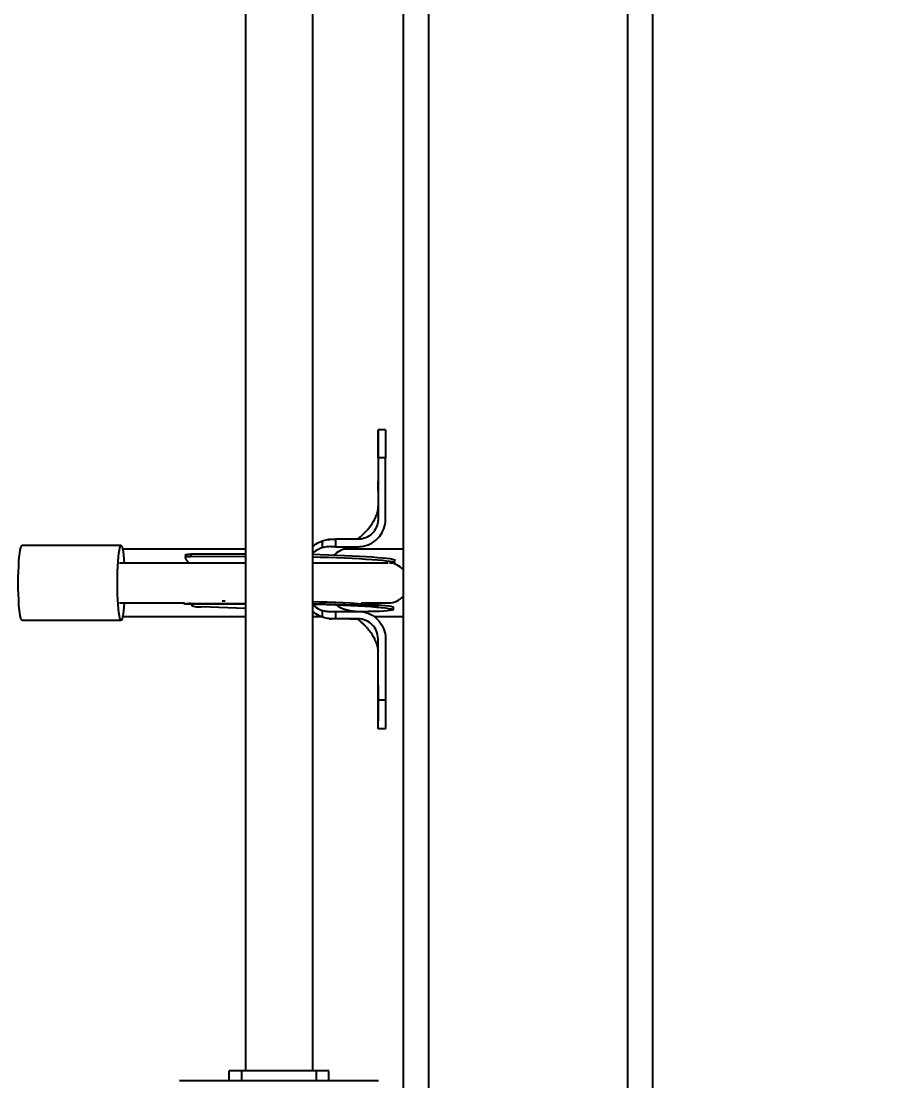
# Model space of a CAD drawing. Header units: millimetres. Extents: x -3650 to 2858, y -2899 to 2376.
# Drawn here: x 1054.4 to 1399.6, y -374.2 to 51.4 of the extents above; entities that cross this region are included whole.
import ezdxf

# ---------------------------------------------------------------- set-up
doc = ezdxf.new("R2010")
doc.units = ezdxf.units.MM
doc.layers.add('DIKOM_ОБЪЕКТ', color=7, linetype='Continuous')
doc.layers.add('DIKOM_РАЗМЕР_ЗОНА', color=7, linetype='Continuous')
doc.styles.add('style1', font='arial.ttf', dxfattribs={"width": 0.8})
doc.dimstyles.new('1-50', dxfattribs={"dimtxt": 300, "dimasz": 200, "dimexe": 100, "dimexo": 0, "dimgap": 100, "dimtad": 1, "dimdec": 0, "dimtxsty": 'style1', "dimcen": 0, "dimclrd": 7, "dimclre": 7, "dimadec": 1, "dimazin": 2, "dimtfac": 1, "dimtdec": 0, "dimtmove": 0, "dimatfit": 3, "dimfxl": 0, "dimlwd": 25, "dimlwe": 18, "dimarcsym": 0})

# ---------------------------------------------------------------- blocks, each defined once
blk = doc.blocks.new('*D0')
at = {"layer": 'Defpoints', "color": 0, "transparency": 16777216}
for p in [(-2742.04, -185.51), (2857.96, -185.51), (2857.96, -2799.5)]:
    blk.add_point(p, dxfattribs=at)
at = {"layer": 'DIKOM_РАЗМЕР_ЗОНА', "color": 7, "lineweight": 18, "transparency": 16777216}
for p, q in [((-2742.04, -185.51), (-2742.04, -2899.5)), ((2857.96, -185.51), (2857.96, -2899.5))]:
    blk.add_line(p, q, dxfattribs=at)
at = {"layer": 'DIKOM_РАЗМЕР_ЗОНА', "color": 7, "lineweight": 25, "transparency": 16777216}
blk.add_line((-2542.04, -2799.5), (2657.96, -2799.5), dxfattribs=at)
at = {"layer": 'DIKOM_РАЗМЕР_ЗОНА', "color": 7, "transparency": 16777216}
for points in [[(-2542.04, -2766.17), (-2542.04, -2832.83), (-2742.04, -2799.5)], [(2657.96, -2766.17), (2657.96, -2832.83), (2857.96, -2799.5)]]:
    blk.add_solid(points, dxfattribs=at)
at = {"layer": 'DIKOM_РАЗМЕР_ЗОНА', "color": 0, "transparency": 16777216, "insert": (57.96, -2546.33), "char_height": 300, "attachment_point": 5, "style": 'style1'}
blk.add_mtext('5600', dxfattribs=at)

msp = doc.modelspace()

# ---------------------------------------------------------------- linework, layer by layer
at = {"layer": 'DIKOM_ОБЪЕКТ'}
for p, q in [((1217.96, 725.76), (1217.96, -474.24)), ((1297.96, -474.24), (1297.96, 725.76)), ((1307.96, 725.76), (1307.96, -474.24)), ((1207.96, -384.24), (1207.96, 635.76)), ((1144.46, 621.76), (1144.46, -370.24)), ((1171.46, -370.24), (1171.46, 621.76)), ((1197.71, -112.68), (1197.71, -117.96)), ((1200.71, -112.68), (1197.71, -112.68)), ((1197.71, -119.28), (1197.71, -116.17)), ((1197.71, -119.05), (1197.71, -116.81)), ((1197.71, -123.97), (1197.71, -148.68)), ((1200.71, -123.97), (1197.71, -123.97)), ((1200.71, -148.68), (1200.71, -123.97)), ((1175.36, -160.07), (1175.36, -157.35)), ((1178.45, -156.76), (1177.88, -156.78)), ((1180.57, -156.68), (1180.57, -159.68)), ((1188.71, -156.68), (1180.57, -156.68)), ((1189.71, -156.68), (1188.71, -156.68)), ((1197.74, -156.12), (1198.04, -155.79)), ((1198.41, -155.41), (1199.45, -153.66)), ((1094.54, -159.24), (1054.74, -159.24)), ((1144.46, -160.74), (1095.19, -160.74)), ((1180.57, -159.68), (1188.71, -159.68)), ((1207.96, -160.74), (1183.63, -160.74)), ((1188.71, -159.68), (1189.71, -159.68)), ((1120.33, -163.08), (1120.3, -164.11)), ((1121.65, -166.24), (1121.21, -165.59)), ((1122.51, -162.71), (1122.49, -163.71)), ((1144.46, -163.62), (1122.49, -163.71)), ((1144.46, -162.62), (1122.51, -162.71)), ((1204.38, -166.02), (1204.41, -165.03)), ((1144.46, -166.24), (1093.93, -166.24)), ((1201.78, -166.24), (1171.46, -166.24)), ((1093.93, -182.24), (1120.03, -182.24)), ((1119.82, -182.24), (1119.81, -182.56)), ((1120.53, -182.7), (1144.46, -182.61)), ((1121.99, -182.04), (1121.98, -182.68)), ((1144.46, -182.59), (1121.98, -182.68)), ((1122.85, -182.69), (1122.85, -182.74)), ((1136.32, -181.63), (1135.05, -181.63)), ((1190.9, -182.24), (1201.88, -182.24)), ((1144.46, -184.55), (1126.7, -183.89)), ((1175.36, -188.02), (1175.36, -185.3)), ((1180.57, -185.68), (1180.57, -188.68)), ((1180.57, -185.68), (1188.71, -185.68)), ((1188.71, -185.68), (1189.71, -185.68)), ((1203.88, -185), (1203.9, -184)), ((1054.74, -189.24), (1094.54, -189.24)), ((1095.19, -187.74), (1144.46, -187.74)), ((1171.46, -187.74), (1174.84, -187.74)), ((1178.08, -188.62), (1178.86, -188.63)), ((1178.36, -188.63), (1179.06, -188.65)), ((1188.71, -188.68), (1180.57, -188.68)), ((1189.71, -188.68), (1188.71, -188.68)), ((1196.12, -187.74), (1207.96, -187.74)), ((1197.71, -221.4), (1197.71, -196.68)), ((1200.71, -196.68), (1200.71, -221.4)), ((1197.7, -220.17), (1197.71, -226.81)), ((1200.71, -221.4), (1197.71, -221.4)), ((1197.71, -221.58), (1197.71, -221.97)), ((1197.71, -226.87), (1197.71, -229.61)), ((1197.71, -232.68), (1200.71, -232.68)), ((1137.96, -374.24), (1137.96, -370.24)), ((1142.96, -370.24), (1137.96, -370.24)), ((1142.96, -374.24), (1142.96, -370.24)), ((1172.96, -370.24), (1142.96, -370.24)), ((1172.96, -374.24), (1172.96, -370.24)), ((1177.96, -370.24), (1172.96, -370.24)), ((1177.96, -374.24), (1177.96, -370.24)), ((1197.96, -374.24), (1117.96, -374.24))]:
    msp.add_line(p, q, dxfattribs=at)
at = {"layer": 'DIKOM_ОБЪЕКТ', "flags": 128}
for points in [[(1053.24, -174.24), (1053.26, -171.95), (1053.31, -169.71), (1053.4, -167.58), (1053.52, -165.61), (1053.66, -163.84), (1053.83, -162.31), (1054.02, -161.06), (1054.23, -160.12), (1054.45, -159.51), (1054.68, -159.25), (1054.74, -159.24)], [(1093.05, -174.24), (1093.06, -171.95), (1093.11, -169.71), (1093.2, -167.58), (1093.32, -165.61), (1093.46, -163.84), (1093.63, -162.31), (1093.82, -161.06), (1094.03, -160.12), (1094.25, -159.51), (1094.48, -159.25), (1094.71, -159.34), (1094.93, -159.77), (1095.15, -160.55), (1095.35, -161.65), (1095.53, -163.04), (1095.69, -164.69), (1095.8, -166.24)], [(1171.46, -162.75), (1174.53, -162.83), (1177.84, -162.93), (1181.1, -163.05), (1184.27, -163.17), (1187.32, -163.32), (1190.2, -163.47), (1192.89, -163.63), (1195.36, -163.79), (1197.58, -163.97), (1199.52, -164.14), (1201.16, -164.31), (1202.48, -164.49), (1203.46, -164.66), (1204.1, -164.82), (1204.39, -164.98), (1204.41, -165.03)], [(1171.46, -163.75), (1174.51, -163.83), (1177.82, -163.93), (1181.07, -164.04), (1184.24, -164.17), (1187.29, -164.31), (1190.17, -164.47), (1192.87, -164.63), (1195.33, -164.79), (1197.55, -164.96), (1199.49, -165.14), (1201.13, -165.31), (1202.45, -165.48), (1203.44, -165.65), (1204.08, -165.82), (1204.37, -165.98), (1204.3, -166.12), (1203.88, -166.26), (1203.29, -166.36)], [(1054.74, -189.24), (1054.68, -189.23), (1054.45, -188.96), (1054.23, -188.35), (1054.02, -187.42), (1053.83, -186.17), (1053.66, -184.64), (1053.52, -182.87), (1053.4, -180.89), (1053.31, -178.76), (1053.26, -176.53), (1053.24, -174.24)], [(1095.8, -182.24), (1095.69, -183.78), (1095.53, -185.44), (1095.35, -186.83), (1095.15, -187.92), (1094.93, -188.7), (1094.71, -189.14), (1094.48, -189.23), (1094.25, -188.96), (1094.03, -188.35), (1093.82, -187.42), (1093.63, -186.17), (1093.46, -184.64), (1093.32, -182.87), (1093.2, -180.89), (1093.11, -178.76), (1093.06, -176.53), (1093.05, -174.24)], [(1171.46, -181.73), (1174.03, -181.8), (1177.33, -181.9), (1180.59, -182.02), (1183.76, -182.15), (1186.81, -182.29), (1189.69, -182.44), (1192.38, -182.6), (1194.85, -182.77), (1197.07, -182.94), (1199.01, -183.11), (1200.65, -183.29), (1201.97, -183.46), (1202.95, -183.63), (1203.6, -183.79), (1203.88, -183.95), (1203.9, -184)], [(1171.46, -182.73), (1174, -182.8), (1177.31, -182.9), (1180.57, -183.02), (1183.73, -183.15), (1186.78, -183.29), (1189.67, -183.44), (1192.36, -183.6), (1194.83, -183.77), (1197.04, -183.94), (1198.98, -184.11), (1200.62, -184.29), (1201.94, -184.46), (1202.93, -184.63), (1203.57, -184.79), (1203.86, -184.95), (1203.79, -185.1), (1203.37, -185.24), (1202.6, -185.36), (1201.48, -185.47), (1200.04, -185.57), (1198.28, -185.65), (1196.24, -185.71), (1193.92, -185.76), (1191.37, -185.79), (1191.11, -185.79)], [(1197.69, -204.52), (1197.69, -204.67), (1197.69, -204.82)]]:
    msp.add_lwpolyline(points, dxfattribs=at)
at = {"layer": 'DIKOM_ОБЪЕКТ'}
for centre, start, end in [((1201.88, -174.24), 40.5641, 87.2671), ((1201.88, -174.24), 270, 319.4359), ((1189.71, -196.68), 359.9984, 90.0016)]:
    msp.add_arc(centre, 8, start, end, dxfattribs=at)
for points, knots in [([(1197.71, -123.97), (1197.71, -123.88), (1197.71, -123.47), (1197.71, -121.75), (1197.71, -119.34), (1197.71, -116.8), (1197.71, -114.96), (1197.71, -113.63), (1197.71, -112.82), (1197.71, -112.74), (1197.71, -112.7)], [0, 0, 0, 0, 0.012373, 0.061891, 0.261124, 0.409632, 0.562452, 0.710963, 0.863781, 1, 1, 1, 1]), ([(1200.71, -112.7), (1200.71, -112.74), (1200.71, -112.83), (1200.71, -113.68), (1200.71, -115.02), (1200.71, -116.89), (1200.71, -119.07), (1200.71, -121.45), (1200.71, -123.12), (1200.71, -123.97)], [0, 0, 0, 0, 0.144053, 0.292534, 0.445322, 0.593808, 0.746593, 0.872017, 1, 1, 1, 1]), ([(1197.71, -118.32), (1197.71, -119.43), (1197.71, -121.77), (1197.71, -124.26), (1197.7, -125.56)], [0, 0, 0, 0, 0.478155, 1, 1, 1, 1]), ([(1197.71, -117.96), (1197.71, -118.35), (1197.71, -119.13), (1197.71, -120.34), (1197.71, -120.96)], [0, 0, 0, 0, 0.492054, 1, 1, 1, 1]), ([(1197.71, -123.57), (1197.7, -124.51), (1197.7, -126.47), (1197.71, -128.98), (1197.71, -130.29)], [0, 0, 0, 0, 0.477471, 1, 1, 1, 1]), ([(1197.71, -137.13), (1197.71, -137.15), (1197.71, -137.22), (1197.71, -136.83), (1197.7, -136), (1197.7, -134.82), (1197.71, -133.91), (1197.71, -133.48)], [0, 0, 0, 0, 0.064249, 0.306794, 0.54933, 0.791887, 1, 1, 1, 1]), ([(1197.71, -143.81), (1197.68, -144.18), (1197.64, -144.88), (1197.16, -146.7), (1196.45, -148.44), (1195.68, -149.87), (1194.98, -150.96), (1194.32, -151.88), (1193.61, -152.76), (1192.75, -153.72), (1191.71, -154.62), (1190.94, -155.5), (1190.25, -156.09), (1189.73, -156.49), (1189.49, -156.59), (1189.43, -156.61), (1189.39, -156.62), (1189.36, -156.63), (1189.33, -156.64), (1189.23, -156.67), (1189.18, -156.67), (1189.12, -156.68), (1188.83, -156.68), (1188.71, -156.68), (1188.67, -156.68)], [0, 0, 0, 0, 0.150023, 0.28511, 0.400987, 0.491057, 0.549652, 0.595438, 0.653438, 0.721436, 0.788231, 0.844911, 0.895823, 0.920025, 0.924451, 0.926116, 0.927579, 0.929024, 0.930601, 0.934412, 0.957289, 0.976121, 0.990799, 1, 1, 1, 1]), ([(1197.69, -143.49), (1197.69, -143.57), (1197.69, -143.73), (1197.69, -143.9), (1197.69, -143.98)], [0, 0, 0, 0, 0.498083, 1, 1, 1, 1]), ([(1197.71, -148.68), (1197.7, -148.91), (1197.67, -150.03), (1197.14, -152.02), (1195.63, -154.29), (1193.44, -155.93), (1191.34, -156.61), (1190.07, -156.67), (1189.71, -156.68)], [0, 0, 0, 0, 0.054136, 0.26833, 0.482532, 0.697282, 0.911982, 1, 1, 1, 1]), ([(1189.71, -159.68), (1189.79, -159.68), (1190.22, -159.68), (1191.88, -159.56), (1194.64, -158.76), (1197.71, -156.54), (1199.85, -153.44), (1200.64, -150.65), (1200.69, -149.05), (1200.71, -148.68)], [0, 0, 0, 0, 0.014813, 0.074109, 0.290037, 0.505966, 0.720945, 0.936001, 1, 1, 1, 1]), ([(1171.46, -159.64), (1171.76, -159.38), (1172.72, -158.52), (1174.1, -157.82), (1175.14, -157.43), (1175.36, -157.35)], [0, 0, 0, 0, 0.260153, 0.848537, 1, 1, 1, 1]), ([(1175.36, -157.35), (1176.02, -157.16), (1177.36, -156.76), (1178.77, -156.71), (1179.49, -156.68)], [0, 0, 0, 0, 0.491615, 1, 1, 1, 1]), ([(1179.49, -156.68), (1179.58, -156.68), (1179.94, -156.68), (1180.3, -156.68), (1180.57, -156.68)], [0, 0, 0, 0, 0.256317, 1, 1, 1, 1]), ([(1198, -155.91), (1198.05, -155.85), (1198.16, -155.73), (1198.25, -155.62), (1198.29, -155.56)], [0, 0, 0, 0, 0.500188, 1, 1, 1, 1]), ([(1175.36, -160.07), (1174.77, -160.27), (1173.33, -160.78), (1172.16, -161.78), (1171.46, -162.37)], [0, 0, 0, 0, 0.405675, 1, 1, 1, 1]), ([(1180.57, -159.68), (1180.48, -159.68), (1180.06, -159.68), (1178.98, -159.69), (1177.3, -159.62), (1176.01, -159.92), (1175.36, -160.07)], [0, 0, 0, 0, 0.04834, 0.241898, 0.617089, 1, 1, 1, 1]), ([(1180.13, -163.01), (1180.48, -162.68), (1181.53, -161.7), (1183.67, -160.6), (1185.94, -159.92), (1187.55, -159.72), (1188.32, -159.69), (1188.62, -159.68), (1188.72, -159.68)], [0, 0, 0, 0, 0.153151, 0.45303, 0.754289, 0.900757, 0.967881, 1, 1, 1, 1]), ([(1120.33, -163.08), (1120.33, -163.08), (1120.26, -162.91), (1120.55, -162.82), (1121.24, -162.72), (1122.08, -162.71), (1122.51, -162.71)], [0, 0, 0, 0, 0.005863, 0.331139, 0.66036, 1, 1, 1, 1]), ([(1122.49, -163.71), (1122.05, -163.71), (1121.19, -163.72), (1120.44, -163.81), (1120.22, -164.09), (1120.5, -164.65), (1120.97, -165.27), (1121.21, -165.59)], [0, 0, 0, 0, 0.203171, 0.406425, 0.606935, 0.797534, 1, 1, 1, 1]), ([(1121.98, -182.68), (1121.55, -182.69), (1120.69, -182.7), (1119.93, -182.73), (1119.86, -182.62), (1119.83, -182.56)], [0, 0, 0, 0, 0.346213, 0.692522, 1, 1, 1, 1]), ([(1122.9, -182.75), (1122.88, -182.83), (1122.81, -183.17), (1123.19, -183.49), (1124.05, -183.73), (1125.27, -183.83), (1126.24, -183.87), (1126.7, -183.89)], [0, 0, 0, 0, 0.079854, 0.322968, 0.553383, 0.788726, 1, 1, 1, 1]), ([(1171.46, -182.57), (1171.65, -182.57), (1172.84, -182.59), (1175.95, -182.67), (1180.57, -182.8), (1185.47, -182.97), (1189.53, -183.13), (1192.72, -183.26), (1195.1, -183.36), (1196.7, -183.39), (1197.72, -183.4), (1197.91, -183.28), (1197.98, -183.23)], [0, 0, 0, 0, 0.015343, 0.095892, 0.248608, 0.390356, 0.521091, 0.640803, 0.749551, 0.84746, 0.934722, 1, 1, 1, 1]), ([(1188.76, -185.68), (1188.33, -185.67), (1187.48, -185.65), (1186.23, -185.46), (1185.02, -185.17), (1183.33, -184.57), (1181.79, -183.85), (1180.87, -183), (1180.66, -182.81)], [0, 0, 0, 0, 0.145837, 0.29078, 0.432328, 0.57017, 0.905332, 1, 1, 1, 1]), ([(1199.09, -182.66), (1199.1, -182.62), (1199.12, -182.56), (1198.86, -182.33), (1198.75, -182.24)], [0, 0, 0, 0, 0.594367, 1, 1, 1, 1]), ([(1171.46, -183.08), (1172.38, -183.79), (1173.6, -184.72), (1175.02, -185.19), (1175.36, -185.3)], [0, 0, 0, 0, 0.765766, 1, 1, 1, 1]), ([(1175.36, -188.02), (1174.92, -187.85), (1173.49, -187.31), (1172.29, -186.35), (1171.46, -185.68)], [0, 0, 0, 0, 0.30779, 1, 1, 1, 1]), ([(1175.36, -185.3), (1175.44, -185.32), (1175.84, -185.44), (1176.59, -185.59), (1177.43, -185.68), (1178.61, -185.69), (1179.6, -185.68), (1180.43, -185.68), (1180.57, -185.68)], [0, 0, 0, 0, 0.048371, 0.242054, 0.435724, 0.532441, 0.919395, 1, 1, 1, 1]), ([(1189.71, -185.68), (1189.79, -185.68), (1190.22, -185.69), (1191.87, -185.8), (1194.62, -186.6), (1197.68, -188.8), (1199.83, -191.88), (1200.64, -194.68), (1200.69, -196.3), (1200.71, -196.68)], [0, 0, 0, 0, 0.014812, 0.074105, 0.288779, 0.503452, 0.718037, 0.933084, 1, 1, 1, 1]), ([(1179.48, -188.68), (1178.79, -188.66), (1177.38, -188.61), (1176.04, -188.22), (1175.36, -188.02)], [0, 0, 0, 0, 0.492158, 1, 1, 1, 1]), ([(1180.57, -188.68), (1180.48, -188.68), (1180.12, -188.68), (1179.76, -188.68), (1179.49, -188.68)], [0, 0, 0, 0, 0.256194, 1, 1, 1, 1]), ([(1186.4, -188.68), (1186.36, -188.68), (1186.28, -188.68), (1186.46, -188.68), (1187.12, -188.68), (1187.85, -188.68), (1188.4, -188.68), (1188.9, -188.68), (1189.17, -188.69), (1189.24, -188.7), (1189.28, -188.71), (1189.35, -188.73), (1189.38, -188.74), (1189.41, -188.75), (1189.45, -188.76), (1189.51, -188.79), (1189.75, -188.88), (1190.25, -189.29), (1190.98, -189.92), (1191.82, -190.84), (1192.85, -191.78), (1193.71, -192.72), (1194.37, -193.55), (1194.99, -194.42), (1195.68, -195.5), (1196.46, -196.94), (1197.17, -198.71), (1197.64, -200.56), (1197.69, -201.28), (1197.71, -201.65)], [0, 0, 0, 0, 0.038804, 0.073968, 0.124839, 0.17222, 0.205994, 0.227859, 0.241699, 0.254338, 0.268537, 0.271439, 0.272632, 0.273736, 0.274875, 0.276184, 0.279636, 0.298262, 0.337812, 0.388345, 0.446678, 0.49411, 0.533655, 0.56793, 0.614047, 0.68494, 0.7761, 0.882282, 1, 1, 1, 1]), ([(1197.71, -211.91), (1197.71, -211.86), (1197.71, -211.31), (1197.7, -210.32), (1197.7, -209.14), (1197.71, -208.42), (1197.71, -208.11), (1197.71, -208.19), (1197.71, -208.2)], [0, 0, 0, 0, 0.022151, 0.263629, 0.505077, 0.746536, 0.987998, 1, 1, 1, 1]), ([(1197.71, -215.36), (1197.71, -216.67), (1197.7, -219.17), (1197.7, -221.12), (1197.71, -222.05)], [0, 0, 0, 0, 0.522451, 1, 1, 1, 1]), ([(1197.71, -232.66), (1197.71, -232.67), (1197.71, -232.76), (1197.71, -232.4), (1197.71, -231.55), (1197.71, -230.11), (1197.71, -228.18), (1197.71, -225.41), (1197.71, -222.91), (1197.71, -221.4)], [0, 0, 0, 0, 0.012296, 0.165144, 0.313683, 0.466533, 0.615071, 0.767915, 1, 1, 1, 1]), ([(1200.71, -221.4), (1200.71, -221.48), (1200.71, -221.86), (1200.71, -223.44), (1200.71, -225.75), (1200.71, -228.27), (1200.71, -230.17), (1200.71, -231.6), (1200.71, -232.42), (1200.71, -232.77), (1200.71, -232.67), (1200.71, -232.67)], [0, 0, 0, 0, 0.011393, 0.056976, 0.240205, 0.388692, 0.541488, 0.689979, 0.842775, 0.991264, 1, 1, 1, 1])]:
    msp.add_open_spline(points, degree=3, knots=knots, dxfattribs=at)

# ---------------------------------------------------------------- dimensions: what is measured, and where the dimension line sits
at = {"layer": 'DIKOM_РАЗМЕР_ЗОНА'}
dim = msp.add_linear_dim(base=(2857.96, -2799.5), p1=(-2742.04, -185.51), p2=(2857.96, -185.51), dimstyle='1-50', dxfattribs=at)
dim.commit()
dim.dimension.update_dxf_attribs({"geometry": '*D0', "text_midpoint": (57.96, -2799.5), "dimtype": 160})

doc.saveas('drawing.dxf')
